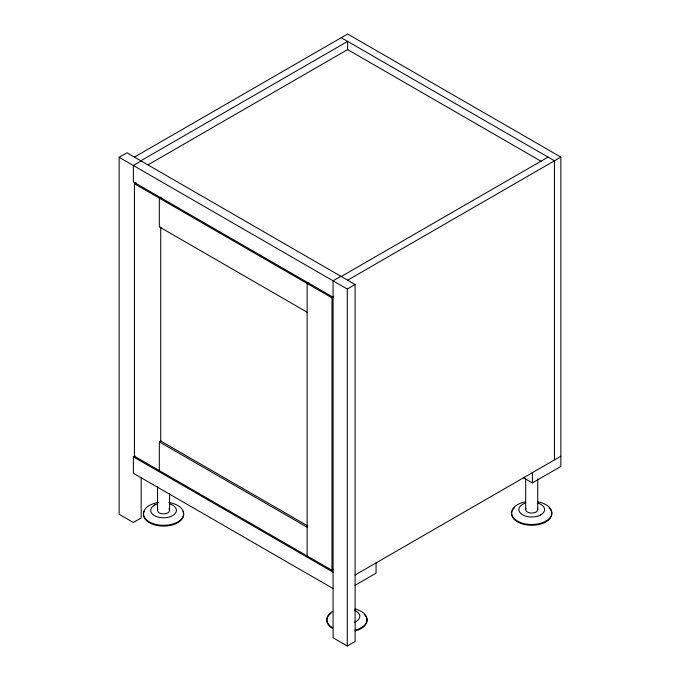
<?xml version="1.0" encoding="UTF-8"?>
<svg xmlns="http://www.w3.org/2000/svg" width="680" height="680" viewBox="0 0 680 680"><rect width="100%" height="100%" fill="white"/><g stroke="black" fill="none" stroke-linecap="round" stroke-linejoin="round"><path stroke-width="1.02" d="M154.47 505.138L155.048 504.704M355.453 621.937L356.023 621.503M540.235 515.253L540.804 514.819M141.177 477.606L141.177 517.981L133.365 522.495L119.144 514.284L119.144 157.301L126.965 152.787L355.104 284.503L355.104 641.486L347.284 646L333.072 637.798L333.072 280.806L340.892 276.293M134.428 157.097L347.642 34L560.856 157.097L560.856 466.48L532.423 482.894L523.311 477.632M140.828 160.786L347.642 41.386L347.642 49.87M141.177 160.999L133.365 165.512L133.365 181.917L333.072 297.219M148.18 164.747L347.642 49.589L541.62 161.585M333.744 569.288L332.001 570.29L134.428 456.229L134.428 183.77L136.17 182.767M161.041 197.123L159.307 198.126L159.307 226.848L307.13 312.197M308.865 282.472L307.13 283.475L307.13 555.934M341.241 276.497L548.063 157.097M347.642 280.194L560.856 157.097M134.428 183.77L332.001 297.84L333.744 296.837M119.144 157.301L347.284 289.017L355.104 284.503M333.072 588.557L133.365 473.254L133.365 456.841L135.099 455.838M159.307 470.585L159.307 441.864L161.041 440.861M354.977 575.085L560.856 456.229M354.977 585.344L376.065 573.163L376.065 562.913M341.241 37.689L554.455 160.786L554.455 459.918M307.632 525.861L160.726 441.039L160.726 227.095M159.307 441.864L307.13 527.212M133.365 456.841L333.072 572.144M545.929 521.084L545.929 521.875M537.744 478.89L537.744 509.651M532.423 472.634L532.423 482.894M525.683 478.72L525.683 509.481M361.139 627.767L361.139 628.558M347.284 289.017L347.284 646M332.001 297.84L332.001 570.29M169.6 493.502L169.6 510.476M157.539 486.965L157.539 510.306M168.861 508.716A6.026 3.485 0 0 1 167.731 512.907A6.026 3.485 0 0 1 160.429 513.358L159.205 512.788A6.026 3.485 0 0 1 157.785 509.405M168.768 502.486A20.102 11.602 0 0 1 180.03 520.353A20.102 11.602 0 0 1 147.101 520.353A20.102 11.602 0 0 1 158.363 502.486M170 503.956A12.861 7.429 0 0 1 173.417 515.159A12.861 7.429 0 0 1 153.714 515.159A12.861 7.429 0 0 1 157.139 503.956M182.988 511.488A20.102 11.602 0 0 1 163.566 526.099A20.102 11.602 0 0 1 144.151 511.488M537.574 508.75A6.026 3.485 0 0 1 535.27 512.38A6.026 3.485 0 0 1 528.572 512.542L527.348 511.972A6.026 3.485 0 0 1 525.929 508.589M537.923 501.84A20.102 11.602 0 0 1 547.978 519.698A20.102 11.602 0 0 1 515.448 519.698A20.102 11.602 0 0 1 525.504 501.84M549.125 507.866A20.102 11.602 0 0 1 536.919 524.884A20.102 11.602 0 0 1 511.615 513.672M511.683 512.66A20.102 11.602 0 0 1 514.301 507.866M538.144 503.14A12.861 7.429 0 0 1 541.569 514.343A12.861 7.429 0 0 1 521.858 514.343A12.861 7.429 0 0 1 525.283 503.14M355.104 608.957A20.102 11.602 0 0 1 367.03 619.565A20.102 11.602 0 0 1 355.104 630.164M332.716 627.767A20.102 11.602 0 0 1 332.716 611.354M366.35 617.355A20.102 11.602 0 0 1 355.104 630.955M332.716 628.558A20.102 11.602 0 0 1 330.981 613.292M364.335 614.55A20.102 11.602 0 0 1 365.967 616.624M354.305 610.164A12.861 7.429 0 0 1 354.305 622.336"/></g></svg>
